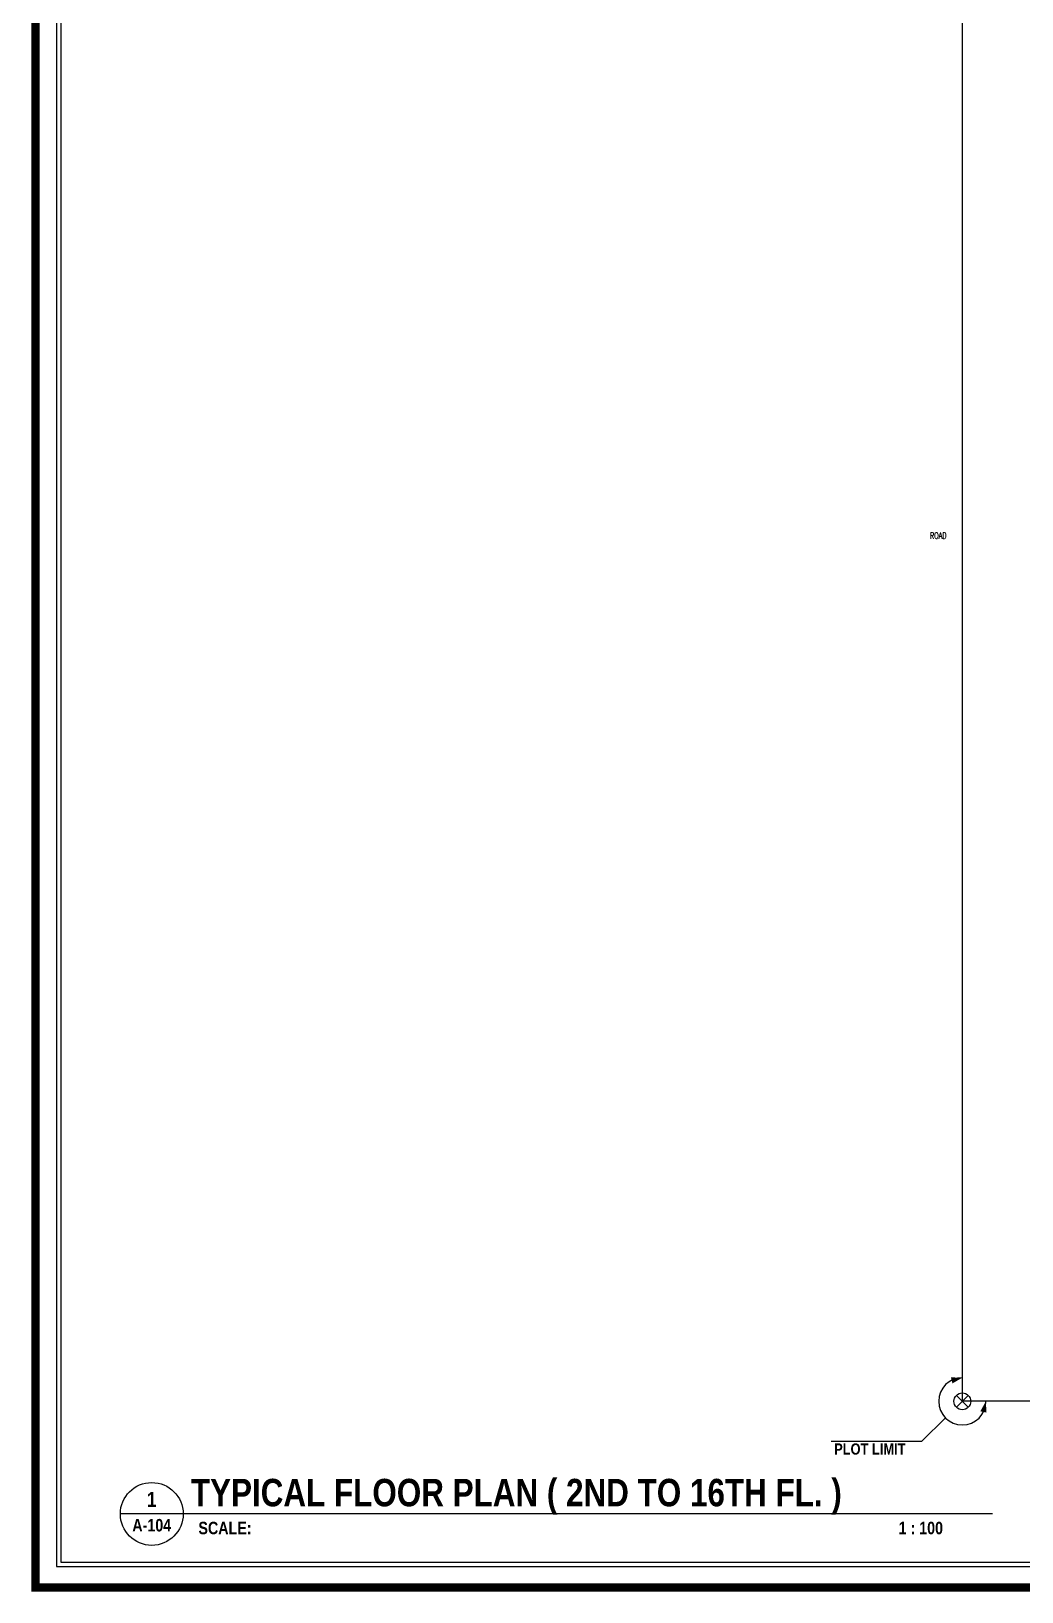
# Model space of a CAD drawing. Extents: x 5706208 to 5786773, y -2031603 to -1909573.
# Drawn here: x 5706208 to 5729754, y -1966603 to -1929504 of the extents above; entities that cross this region are included whole.
import ezdxf
from ezdxf.enums import TextEntityAlignment as Align

# ---------------------------------------------------------------- set-up
doc = ezdxf.new("R2010")
doc.units = 0
doc.header["$LTSCALE"] = 1000
doc.header["$MEASUREMENT"] = 0
doc.layers.get('0').update_dxf_attribs({"linetype": 'CONTINUOUS'})
for name, color, linetype in [('A-SYMBOLS', 3, 'CONTINUOUS'), ('TEXT', 2, 'CONTINUOUS'), ('WALL', 7, 'CONTINUOUS')]:
    doc.layers.add(name, color=color, linetype=linetype)
doc.styles.add('TECHNIC', font='techb___.ttf')
doc.styles.add('TNR', font='romant.shx', dxfattribs={"width": 0.8})

# ---------------------------------------------------------------- blocks, each defined once
blk = doc.blocks.new('plot-limit')
at = {"color": 6}
for points in [[(4699578, -2159373), (4699295, -2159655)], [(4699295, -2159373), (4699578, -2159655)]]:
    blk.add_lwpolyline(points, dxfattribs=at)
blk.add_circle((4699437, -2159514), 200, dxfattribs=at)
at = {"layer": 'A-SYMBOLS', "color": 1}
blk.add_lwpolyline([(4696322, -2160464), (4698472, -2160464), (4699040, -2159910)], dxfattribs=at)
blk.add_arc((4699437, -2159514), 561, 90, 0, dxfattribs=at)
at = {"layer": 'A-SYMBOLS'}
for points in [[(4699167, -2158945), (4699437, -2158953), (4699203, -2159088)], [(4699866, -2159750), (4699997, -2159514), (4700011, -2159783)]]:
    blk.add_solid(points, dxfattribs=at)
at = {"layer": 'A-SYMBOLS', "color": 41, "linetype": 'Continuous', "style": 'TECHNIC'}
blk.add_text('PLOT LIMIT', height=266.7, dxfattribs=at).set_placement((4696390, -2160781))

msp = doc.modelspace()

# ---------------------------------------------------------------- linework, layer by layer
at = {"color": 3, "linetype": 'Continuous'}
for p, q in [((5706910, -1910275.4), (5706910, -1965900.4)), ((5706910, -1965900.4), (5775736.2, -1965900.4))]:
    msp.add_line(p, q, dxfattribs=at)
at = {"color": 5, "linetype": 'Continuous'}
msp.add_line((5729056.3, -1964751.8), (5708326.3, -1964751.8), dxfattribs=at)
at = {"color": 7, "linetype": 'Continuous', "const_width": 200.7}
msp.add_lwpolyline([(5706308.1, -1966502.3), (5786672.2, -1966502.3), (5786672.2, -1909673.4), (5706308.1, -1909673.4)], close=True, dxfattribs=at)
at = {"color": 3, "linetype": 'Continuous'}
msp.add_lwpolyline([(5706809.7, -1966000.7), (5786170.5, -1966000.7), (5786170.5, -1910175.1), (5706809.7, -1910175.1)], close=True, dxfattribs=at)
msp.add_circle((5709072.9, -1964751.8), 746.7, dxfattribs=at)
at = {"layer": 'WALL', "color": 1}
for p in [(5728339.5, -1917074.8), (5732839.5, -1962074.8)]:
    msp.add_line(p, (5728339.5, -1962074.8), dxfattribs=at)

# ---------------------------------------------------------------- block references
msp.add_blockref('plot-limit', (1028902.9, 197439.2))

# ---------------------------------------------------------------- texts
at = {"color": 2, "linetype": 'Continuous', "style": 'TECHNIC'}
for s, height, p in [('TYPICAL FLOOR PLAN ( 2ND TO 16TH FL. ) ', 651.848, (5710003.3, -1964570.5)), ('SCALE: ', 296.29, (5710182.1, -1965235.1)), ('1 : 100', 296.29, (5726824.9, -1965235.1))]:
    msp.add_text(s, height=height, dxfattribs=at).set_placement(p)
at = {"color": 6, "linetype": 'Continuous', "style": 'TECHNIC'}
for s, height, p in [('1', 355.6, (5709072.9, -1964405.9)), ('A-104', 296.29, (5709072.9, -1965019.8))]:
    msp.add_text(s, height=height, dxfattribs=at).set_placement(p, align=Align.MIDDLE_CENTER)
at = {"layer": 'TEXT', "style": 'TNR', "width": 0.75}
msp.add_text('ROAD', height=150, dxfattribs=at).set_placement((5727569.9, -1941569.5))

doc.saveas('drawing.dxf')
